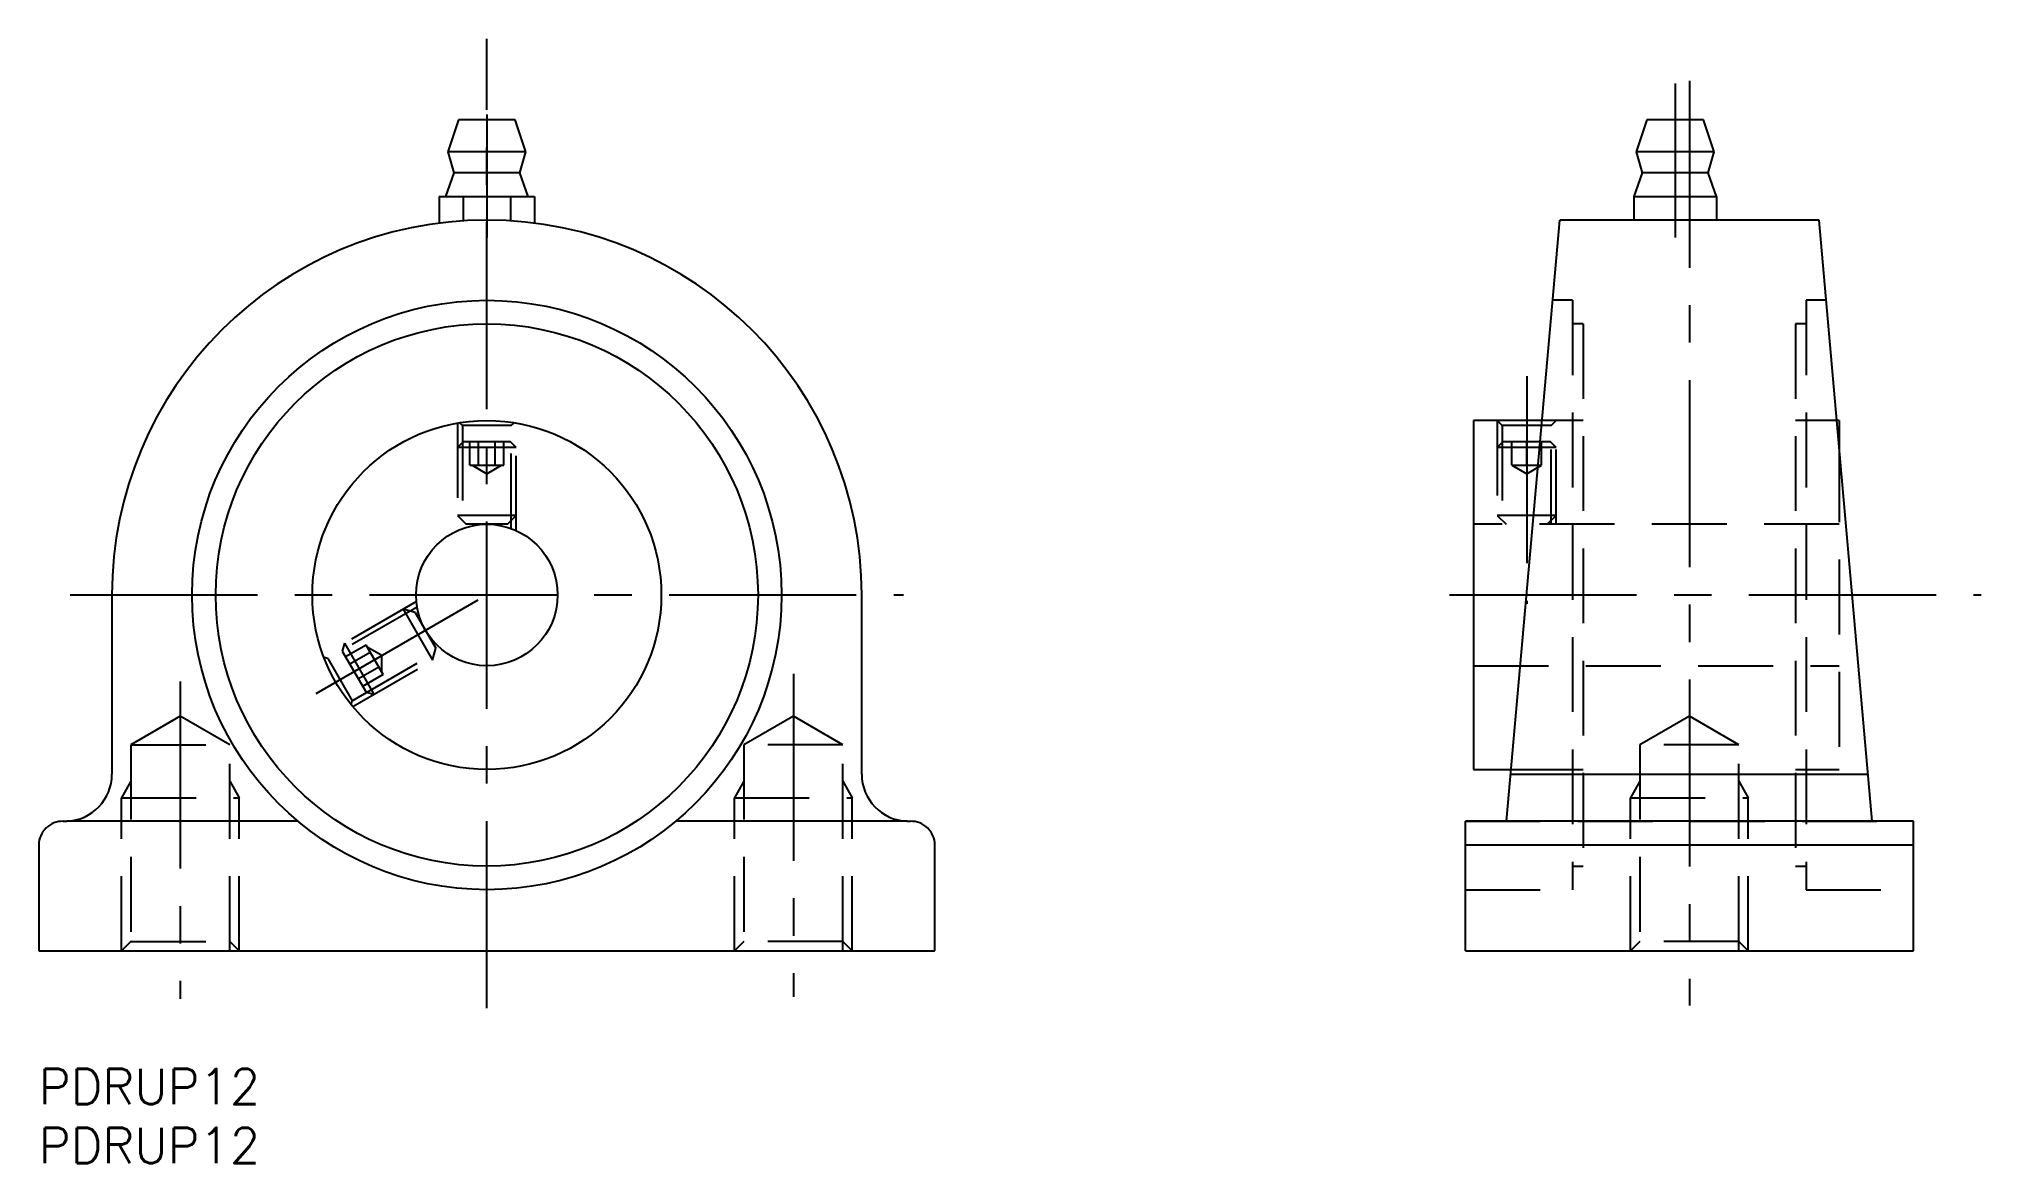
# Model space of a CAD drawing. Extents: x 0 to 165, y -8 to 87.
import ezdxf

# ---------------------------------------------------------------- set-up
doc = ezdxf.new("R2010")
doc.units = 0
doc.header["$LTSCALE"] = 0.5
doc.linetypes.add('CENTER', pattern=[50.8, 31.75, -6.35, 6.35, -6.35])
doc.linetypes.add('DASHED', pattern=[19.05, 12.7, -6.35])
for name, color, linetype in [('MSM_CENTER', 1, 'CENTER'), ('MSM_CONTINUOUS', 7, 'CONTINUOUS'), ('MSM_DASHED', 4, 'DASHED'), ('MSM_NARROW', 5, 'CONTINUOUS'), ('MSM_PART_NUMBER', 7, 'CONTINUOUS')]:
    doc.layers.add(name, color=color, linetype=linetype)
doc.styles.get("Standard").update_dxf_attribs({"font": 'txt.shx', "height": 3, "bigfont": 'bigfont.shx'})

msp = doc.modelspace()

# ---------------------------------------------------------------- linework, layer by layer
at = {"layer": 'MSM_CENTER'}
for p, q in [((38, 5.15), (38, 87.38)), ((138.8, 83.59), (138.8, 70.52)), ((140, 83.83), (140, 5.38)), ((38, 80.97), (38, 70.52)), ((126.2, 58.76), (126.2, 39.46)), ((2.66, 40.2), (73.34, 40.2)), ((23.52, 31.84), (39.5, 41.07)), ((119.65, 40.2), (164.75, 40.2)), ((64, 33.52), (64, 6.11)), ((12, 32.86), (12, 5.93))]:
    msp.add_line(p, q, dxfattribs=at)
at = {"layer": 'MSM_CONTINUOUS'}
for p, q in [((35.6, 80.5), (34.7, 77.8)), ((40.4, 80.5), (35.6, 80.5)), ((41.3, 77.8), (40.4, 80.5)), ((136.4, 80.5), (135.5, 77.8)), ((141.2, 80.5), (136.4, 80.5)), ((142.1, 77.8), (141.2, 80.5)), ((34.7, 77.8), (35.2, 76)), ((41.3, 77.8), (34.7, 77.8)), ((40.8, 76), (41.3, 77.8)), ((142.1, 77.8), (135.5, 77.8)), ((135.5, 77.8), (136, 76)), ((141.6, 76), (142.1, 77.8)), ((35.2, 76), (34.5, 74)), ((40.8, 76), (35.2, 76)), ((41.5, 74), (40.8, 76)), ((136, 76), (135.3, 74)), ((141.6, 76), (136, 76)), ((142.3, 74), (141.6, 76)), ((33.96, 74), (42.04, 74)), ((33.96, 74), (33.96, 71.74)), ((35.98, 74), (35.98, 71.94)), ((40.02, 74), (40.02, 71.94)), ((42.04, 74), (42.04, 71.74)), ((135.3, 74), (142.3, 74)), ((135.3, 74), (135.3, 72)), ((142.3, 74), (142.3, 72)), ((124.5, 21), (129, 72)), ((151, 72), (129, 72)), ((155.5, 21), (151, 72)), ((127.5, 55), (121.7, 55)), ((121.7, 55), (121.7, 25.4)), ((152.7, 55), (152.5, 55)), ((152.7, 55), (152.7, 52.73)), ((6.2, 40.2), (6.2, 25)), ((69.8, 25), (69.8, 40.2)), ((121.7, 25.4), (124.89, 25.4)), ((124.85, 25), (155.15, 25)), ((21.99, 21), (2.36, 21)), ((73.64, 21), (54.01, 21)), ((121, 10), (121, 21)), ((159, 21), (121, 21)), ((159, 10), (159, 21)), ((0, 19), (0, 10)), ((76, 10), (76, 19)), ((0, 10), (76, 10)), ((121, 10), (159, 10))]:
    msp.add_line(p, q, dxfattribs=at)
for radius in [25, 23, 14.8, 6]:
    msp.add_circle((38, 40.2), radius, dxfattribs=at)
for centre, radius, start, end in [((38, 40.2), 31.8, 0, 180), ((2.2, 25), 4, 272.3396, 360), ((73.8, 25), 4, 180, 267.6604), ((2, 19), 2, 88.0898, 180), ((2.2, 25), 4, 268.0898, 272.3396), ((73.8, 25), 4, 267.6604, 271.9102), ((74, 19), 2, 360, 91.9102)]:
    msp.add_arc(centre, radius, start, end, dxfattribs=at)
at = {"layer": 'MSM_DASHED'}
for p, q in [((130.1, 65.2), (128.4, 65.2)), ((130.1, 65.2), (130.1, 15.2)), ((151.6, 65.2), (149.9, 65.2)), ((149.9, 65.2), (149.9, 15.2)), ((131, 63.2), (130.1, 63.2)), ((131, 63.2), (131, 17.2)), ((149.9, 63.2), (149, 63.2)), ((149, 63.2), (149, 17.2)), ((35.5, 54.79), (35.5, 45.65)), ((35.69, 54.81), (35.93, 54.57)), ((35.93, 54.57), (35.93, 45.84)), ((40.07, 54.57), (35.93, 54.57)), ((40.07, 54.57), (40.31, 54.81)), ((40.07, 45.84), (40.07, 54.57)), ((40.5, 45.65), (40.5, 54.79)), ((123.7, 55), (123.7, 46.2)), ((123.7, 55), (124.13, 54.57)), ((124.13, 54.57), (124.13, 46.2)), ((128.27, 54.57), (124.13, 54.57)), ((131, 55), (127.5, 55)), ((128.27, 54.57), (128.7, 55)), ((128.27, 46.2), (128.27, 54.57)), ((128.7, 46.2), (128.7, 55)), ((152.5, 55), (149, 55)), ((35.99, 53.2), (35.5, 52.71)), ((40.01, 53.2), (35.99, 53.2)), ((36.56, 51.2), (36.56, 53.2)), ((37.28, 51.2), (37.28, 53.2)), ((38.72, 51.2), (38.72, 53.2)), ((39.44, 51.2), (39.44, 53.2)), ((40.5, 52.71), (40.01, 53.2)), ((124.19, 53.2), (123.7, 52.71)), ((128.21, 53.2), (124.19, 53.2)), ((124.95, 51.2), (124.95, 53.2)), ((126.2, 51.2), (126.2, 53.2)), ((127.45, 51.2), (127.45, 53.2)), ((128.7, 52.71), (128.21, 53.2)), ((152.7, 52.73), (152.7, 25.4)), ((40.5, 52.71), (35.5, 52.71)), ((36.56, 51.2), (39.44, 51.2)), ((36.75, 51.2), (38, 50.48)), ((38, 50.48), (39.25, 51.2)), ((128.7, 52.71), (123.7, 52.71)), ((124.95, 51.2), (127.45, 51.2)), ((124.95, 51.2), (126.2, 50.48)), ((126.2, 50.48), (127.45, 51.2)), ((40.5, 46.95), (35.5, 46.95)), ((35.5, 46.95), (36.25, 46.2)), ((39.75, 46.2), (36.25, 46.2)), ((39.75, 46.2), (40.5, 46.95)), ((152.7, 46.2), (121.7, 46.2)), ((123.7, 46.95), (124.45, 46.2)), ((128.7, 46.95), (123.7, 46.95)), ((127.95, 46.2), (128.7, 46.95)), ((32.03, 39.64), (24.12, 35.07)), ((32.09, 39.17), (24.52, 34.81)), ((30.9, 38.99), (33.4, 34.66)), ((31.93, 38.72), (30.9, 38.99)), ((31.93, 38.72), (33.68, 35.68)), ((24.52, 34.81), (24.19, 34.9)), ((24.52, 34.81), (26.59, 31.23)), ((25.92, 36.11), (25.74, 35.44)), ((25.74, 35.44), (27.75, 31.96)), ((25.92, 36.11), (28.42, 31.78)), ((27.75, 35.95), (26.02, 34.95)), ((28.11, 35.33), (26.38, 34.33)), ((26.59, 31.23), (34.15, 35.59)), ((26.62, 30.74), (34.53, 35.31)), ((29.2, 33.45), (27.75, 35.95)), ((29.1, 35.06), (27.85, 35.78)), ((29.1, 33.62), (29.1, 35.06)), ((33.4, 34.66), (33.68, 35.68)), ((28.83, 34.08), (27.1, 33.08)), ((29.2, 33.45), (27.46, 32.45)), ((121.7, 34.2), (152.7, 34.2)), ((27.75, 31.96), (28.42, 31.78)), ((12, 29.92), (7.81, 27.5)), ((16.19, 27.5), (12, 29.92)), ((26.5, 30.89), (26.59, 31.23)), ((64, 29.92), (59.81, 27.5)), ((68.19, 27.5), (64, 29.92)), ((140, 29.92), (135.81, 27.5)), ((144.19, 27.5), (140, 29.92)), ((7.81, 27.5), (7.81, 10)), ((7.81, 27.5), (16.19, 27.5)), ((16.19, 10), (16.19, 27.5)), ((59.81, 27.5), (59.81, 10)), ((68.19, 27.5), (59.81, 27.5)), ((68.19, 10), (68.19, 27.5)), ((144.19, 27.5), (135.81, 27.5)), ((135.81, 27.5), (135.81, 10)), ((144.19, 10), (144.19, 27.5)), ((124.89, 25.4), (131, 25.4)), ((149, 25.4), (152.7, 25.4)), ((7.81, 24.41), (7, 23)), ((16.19, 24.41), (17, 23)), ((59.81, 24.41), (59, 23)), ((68.19, 24.41), (69, 23)), ((135.81, 24.41), (135, 23)), ((144.19, 24.41), (145, 23)), ((7, 10), (7, 23)), ((7, 23), (17, 23)), ((17, 10), (17, 23)), ((59, 10), (59, 23)), ((59, 23), (69, 23)), ((69, 10), (69, 23)), ((135, 10), (135, 23)), ((135, 23), (145, 23)), ((145, 10), (145, 23)), ((121, 21), (159, 21)), ((121, 21), (159, 21)), ((130.1, 17.2), (131, 17.2)), ((149, 17.2), (149.9, 17.2)), ((121, 15.2), (130.1, 15.2)), ((149.9, 15.2), (159, 15.2)), ((7.81, 10.81), (7, 10)), ((7.81, 10.81), (16.19, 10.81)), ((17, 10), (16.19, 10.81)), ((59.81, 10.81), (59, 10)), ((68.19, 10.81), (59.81, 10.81)), ((69, 10), (68.19, 10.81)), ((135.81, 10.81), (135, 10)), ((144.19, 10.81), (135.81, 10.81)), ((145, 10), (144.19, 10.81))]:
    msp.add_line(p, q, dxfattribs=at)
at = {"layer": 'MSM_NARROW'}
msp.add_line((121, 19), (159, 19), dxfattribs=at)

# ---------------------------------------------------------------- texts
at = {"layer": 'MSM_PART_NUMBER'}
for p in [(0, -3), (0, -8)]:
    msp.add_text('PDRUP12', height=3, dxfattribs=at).set_placement(p)

doc.saveas('drawing.dxf')
